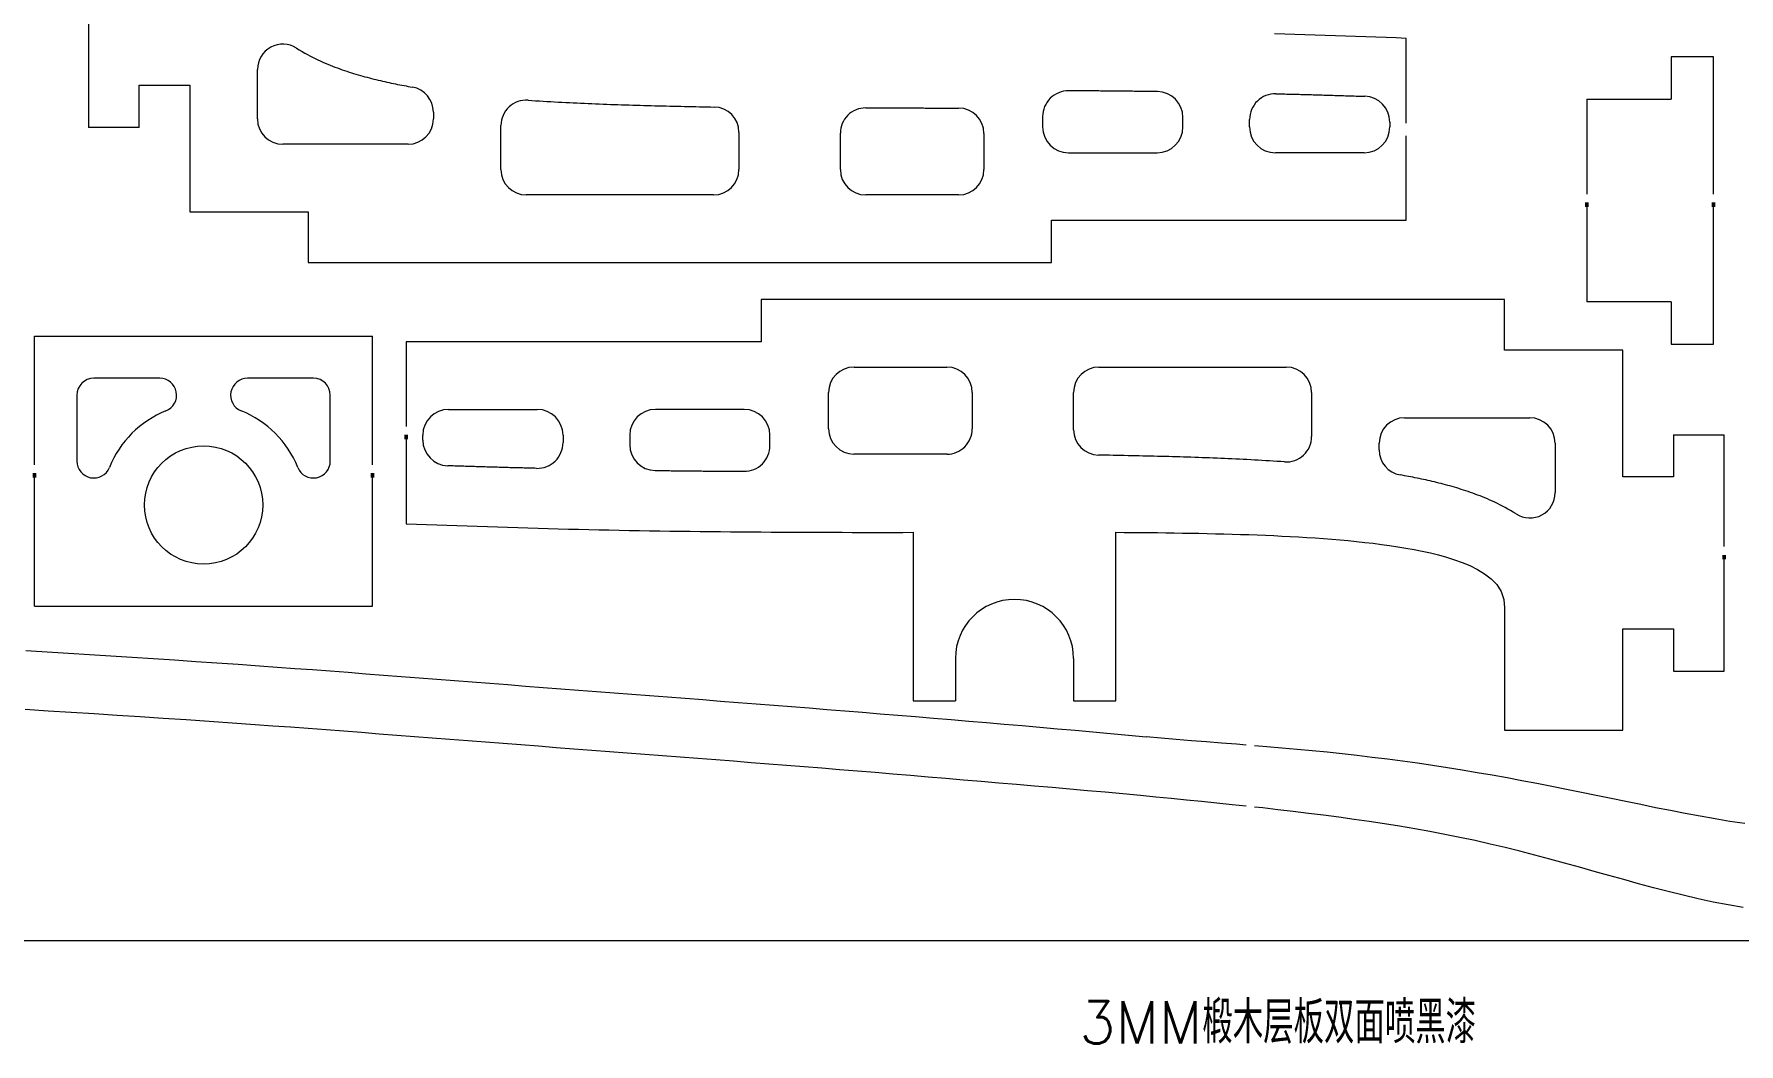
# Model space of a CAD drawing. Header units: millimetres. Extents: x 1599 to 2374, y 866 to 1112.
# Drawn here: x 1858.3 to 2060.1, y 866.4 to 986 of the extents above; entities that cross this region are included whole.
import ezdxf

# ---------------------------------------------------------------- set-up
doc = ezdxf.new("R2010")
doc.units = ezdxf.units.MM
doc.layers.add('1粗实线', color=255, linetype='Continuous', lineweight=50)
doc.styles.get("Standard").update_dxf_attribs({"font": 'txt', "bigfont": 'gbcbig.shx'})

msp = doc.modelspace()

# ---------------------------------------------------------------- linework, layer by layer
at = {"layer": '1粗实线', "lineweight": 18}
for p, q in [((1864.707, 988.191), (1864.707, 974.941)), ((2006.311, 985.978), (2005.111, 986.014)), ((2007.51, 985.942), (2006.311, 985.978)), ((2008.71, 985.904), (2007.51, 985.942)), ((2009.909, 985.865), (2008.71, 985.904)), ((2011.109, 985.825), (2009.909, 985.865)), ((2012.309, 985.784), (2011.109, 985.825)), ((2013.508, 985.742), (2012.309, 985.784)), ((2014.708, 985.7), (2013.508, 985.742)), ((2015.907, 985.657), (2014.708, 985.7)), ((2017.106, 985.614), (2015.907, 985.657)), ((2018.306, 985.571), (2017.106, 985.614)), ((2019.505, 985.528), (2018.306, 985.571)), ((2020.705, 985.485), (2019.505, 985.528)), ((2020.705, 975.463), (2020.705, 985.485)), ((1889.33, 984.329), (1889.656, 984.124)), ((1889.656, 984.124), (1889.979, 983.93)), ((1889.979, 983.93), (1890.297, 983.746)), ((1890.297, 983.746), (1890.612, 983.57)), ((1890.612, 983.57), (1890.924, 983.404)), ((1890.924, 983.404), (1891.233, 983.245)), ((1891.233, 983.245), (1891.538, 983.093)), ((1891.538, 983.093), (1891.84, 982.948)), ((1891.84, 982.948), (1892.138, 982.81)), ((2057.071, 983.296), (2052.071, 983.296)), ((2052.071, 983.296), (2052.071, 978.296)), ((2057.071, 967.046), (2057.071, 983.296)), ((1884.707, 975.941), (1884.707, 981.806)), ((1892.138, 982.81), (1892.433, 982.677)), ((1892.433, 982.677), (1892.727, 982.549)), ((1892.727, 982.549), (1893.019, 982.426)), ((1893.019, 982.426), (1893.309, 982.308)), ((1893.309, 982.308), (1893.597, 982.194)), ((1893.597, 982.194), (1893.883, 982.084)), ((1893.883, 982.084), (1894.167, 981.978)), ((1894.167, 981.978), (1894.447, 981.875)), ((1894.447, 981.875), (1894.726, 981.777)), ((1894.726, 981.777), (1895.001, 981.682)), ((1895.001, 981.682), (1895.275, 981.59)), ((1895.275, 981.59), (1895.548, 981.501)), ((1895.548, 981.501), (1895.819, 981.414)), ((1895.819, 981.414), (1896.089, 981.33)), ((1896.089, 981.33), (1896.358, 981.248)), ((1896.358, 981.248), (1896.626, 981.169)), ((1896.626, 981.169), (1896.894, 981.091)), ((1896.894, 981.091), (1897.16, 981.016)), ((1897.16, 981.016), (1897.425, 980.942)), ((1897.425, 980.942), (1897.689, 980.871)), ((1897.689, 980.871), (1897.953, 980.801)), ((1870.707, 979.941), (1876.707, 979.941)), ((1870.707, 974.941), (1870.707, 979.941)), ((1876.707, 979.941), (1876.707, 964.941)), ((1897.953, 980.801), (1898.214, 980.733)), ((1898.214, 980.733), (1898.476, 980.667)), ((1898.476, 980.667), (1898.736, 980.603)), ((1898.736, 980.603), (1898.995, 980.54)), ((1898.995, 980.54), (1899.254, 980.479)), ((1899.254, 980.479), (1899.512, 980.419)), ((1899.512, 980.419), (1899.769, 980.361)), ((1899.769, 980.361), (1900.026, 980.304)), ((1900.026, 980.304), (1900.282, 980.248)), ((1900.282, 980.248), (1900.537, 980.193)), ((1900.537, 980.193), (1900.791, 980.14)), ((1900.791, 980.14), (1901.045, 980.088)), ((1901.045, 980.088), (1901.298, 980.037)), ((1901.298, 980.037), (1901.55, 979.988)), ((1901.55, 979.988), (1901.802, 979.939)), ((1901.802, 979.939), (1902.053, 979.891)), ((1902.053, 979.891), (1902.303, 979.845)), ((1902.303, 979.845), (1902.552, 979.799)), ((1902.552, 979.799), (1902.801, 979.755)), ((1902.801, 979.755), (1903.049, 979.711)), ((1980.938, 979.279), (1980.727, 979.28)), ((1981.148, 979.278), (1980.938, 979.279)), ((1981.358, 979.276), (1981.148, 979.278)), ((1981.569, 979.275), (1981.358, 979.276)), ((1981.779, 979.273), (1981.569, 979.275)), ((1981.989, 979.272), (1981.779, 979.273)), ((1982.2, 979.27), (1981.989, 979.272)), ((1982.41, 979.269), (1982.2, 979.27)), ((1982.62, 979.267), (1982.41, 979.269)), ((1982.831, 979.266), (1982.62, 979.267)), ((1983.041, 979.264), (1982.831, 979.266)), ((1983.251, 979.262), (1983.041, 979.264)), ((1983.462, 979.261), (1983.251, 979.262)), ((1983.672, 979.259), (1983.462, 979.261)), ((1983.882, 979.257), (1983.672, 979.259)), ((1984.093, 979.256), (1983.882, 979.257)), ((1984.303, 979.254), (1984.093, 979.256)), ((1984.513, 979.252), (1984.303, 979.254)), ((1984.723, 979.25), (1984.513, 979.252)), ((1984.934, 979.248), (1984.723, 979.25)), ((1985.144, 979.247), (1984.934, 979.248)), ((1985.354, 979.245), (1985.144, 979.247)), ((1985.565, 979.243), (1985.354, 979.245)), ((1985.775, 979.241), (1985.565, 979.243)), ((1985.985, 979.239), (1985.775, 979.241)), ((1986.196, 979.237), (1985.985, 979.239)), ((1986.406, 979.235), (1986.196, 979.237)), ((1986.616, 979.233), (1986.406, 979.235)), ((1986.827, 979.231), (1986.616, 979.233)), ((1987.037, 979.229), (1986.827, 979.231)), ((1987.247, 979.227), (1987.037, 979.229)), ((1987.458, 979.224), (1987.247, 979.227)), ((1987.668, 979.222), (1987.458, 979.224)), ((1987.878, 979.22), (1987.668, 979.222)), ((1988.089, 979.218), (1987.878, 979.22)), ((1988.299, 979.216), (1988.089, 979.218)), ((1988.509, 979.213), (1988.299, 979.216)), ((1988.72, 979.211), (1988.509, 979.213)), ((1988.93, 979.209), (1988.72, 979.211)), ((1989.14, 979.206), (1988.93, 979.209)), ((1989.351, 979.204), (1989.14, 979.206)), ((1989.561, 979.202), (1989.351, 979.204)), ((1989.771, 979.199), (1989.561, 979.202)), ((1989.982, 979.197), (1989.771, 979.199)), ((1990.192, 979.194), (1989.982, 979.197)), ((1990.402, 979.192), (1990.192, 979.194)), ((1990.613, 979.189), (1990.402, 979.192)), ((1990.823, 979.186), (1990.613, 979.189)), ((1991.033, 979.184), (1990.823, 979.186)), ((1991.243, 979.181), (1991.033, 979.184)), ((2005.277, 978.928), (2005.488, 978.923)), ((2005.488, 978.923), (2005.698, 978.918)), ((2005.698, 978.918), (2005.909, 978.913)), ((2005.909, 978.913), (2006.12, 978.908)), ((2006.12, 978.908), (2006.33, 978.902)), ((2006.33, 978.902), (2006.541, 978.897)), ((2006.541, 978.897), (2006.751, 978.892)), ((2006.751, 978.892), (2006.962, 978.887)), ((2006.962, 978.887), (2007.173, 978.881)), ((2007.173, 978.881), (2007.383, 978.876)), ((2007.383, 978.876), (2007.594, 978.87)), ((2007.594, 978.87), (2007.805, 978.865)), ((2007.805, 978.865), (2008.015, 978.859)), ((2008.015, 978.859), (2008.226, 978.854)), ((2008.226, 978.854), (2008.436, 978.848)), ((2008.436, 978.848), (2008.647, 978.842)), ((2008.647, 978.842), (2008.858, 978.837)), ((2008.858, 978.837), (2009.068, 978.831)), ((2009.068, 978.831), (2009.279, 978.825)), ((2009.279, 978.825), (2009.489, 978.819)), ((2009.489, 978.819), (2009.7, 978.813)), ((1916.74, 978.165), (1917.186, 978.135)), ((1917.186, 978.135), (1917.633, 978.106)), ((1917.633, 978.106), (1918.079, 978.077)), ((1918.079, 978.077), (1918.524, 978.049)), ((1918.524, 978.049), (1918.97, 978.022)), ((1918.97, 978.022), (1919.415, 977.996)), ((1919.415, 977.996), (1919.859, 977.971)), ((1919.859, 977.971), (1920.303, 977.946)), ((1920.303, 977.946), (1920.747, 977.922)), ((1920.747, 977.922), (1921.191, 977.899)), ((1921.191, 977.899), (1921.634, 977.876)), ((1921.634, 977.876), (1922.077, 977.854)), ((1922.077, 977.854), (1922.52, 977.833)), ((1922.52, 977.833), (1922.963, 977.813)), ((1922.963, 977.813), (1923.405, 977.793)), ((1923.405, 977.793), (1923.847, 977.773)), ((1923.847, 977.773), (1924.289, 977.754)), ((1924.289, 977.754), (1924.73, 977.736)), ((1924.73, 977.736), (1925.171, 977.718)), ((1925.171, 977.718), (1925.613, 977.701)), ((1925.613, 977.701), (1926.054, 977.685)), ((1926.054, 977.685), (1926.494, 977.668)), ((1926.494, 977.668), (1926.935, 977.653)), ((1926.935, 977.653), (1927.375, 977.638)), ((1927.375, 977.638), (1927.815, 977.623)), ((1927.815, 977.623), (1928.255, 977.609)), ((1928.255, 977.609), (1928.695, 977.595)), ((1928.695, 977.595), (1929.135, 977.582)), ((1929.135, 977.582), (1929.574, 977.569)), ((1929.574, 977.569), (1930.013, 977.556)), ((1930.013, 977.556), (1930.452, 977.544)), ((1930.452, 977.544), (1930.89, 977.532)), ((1930.89, 977.532), (1931.328, 977.521)), ((1931.328, 977.521), (1931.766, 977.51)), ((1931.766, 977.51), (1932.204, 977.499)), ((1932.204, 977.499), (1932.642, 977.489)), ((1932.642, 977.489), (1933.08, 977.479)), ((1933.08, 977.479), (1933.518, 977.469)), ((1933.518, 977.469), (1933.955, 977.46)), ((1933.955, 977.46), (1934.393, 977.45)), ((1934.393, 977.45), (1934.831, 977.44)), ((1934.831, 977.44), (1935.269, 977.431)), ((1935.269, 977.431), (1935.707, 977.421)), ((1935.707, 977.421), (1936.145, 977.412)), ((1936.145, 977.412), (1936.583, 977.402)), ((1936.583, 977.402), (1937.021, 977.393)), ((1937.021, 977.393), (1937.459, 977.383)), ((1937.459, 977.383), (1937.897, 977.374)), ((1937.897, 977.374), (1938.335, 977.364)), ((1938.335, 977.364), (1938.773, 977.354)), ((1956.714, 977.253), (1956.935, 977.253)), ((1956.935, 977.253), (1957.155, 977.252)), ((1957.155, 977.252), (1957.375, 977.251)), ((1957.375, 977.251), (1957.595, 977.251)), ((1957.595, 977.251), (1957.815, 977.25)), ((1957.815, 977.25), (1958.035, 977.25)), ((1958.035, 977.25), (1958.256, 977.249)), ((1958.256, 977.249), (1958.476, 977.249)), ((1958.476, 977.249), (1958.696, 977.249)), ((1958.696, 977.249), (1958.916, 977.248)), ((1958.916, 977.248), (1959.136, 977.248)), ((1959.136, 977.248), (1959.357, 977.247)), ((1959.357, 977.247), (1959.577, 977.247)), ((1959.577, 977.247), (1959.797, 977.246)), ((1959.797, 977.246), (1960.017, 977.246)), ((1960.017, 977.246), (1960.237, 977.245)), ((1960.237, 977.245), (1960.457, 977.245)), ((1960.457, 977.245), (1960.678, 977.245)), ((1960.678, 977.245), (1960.898, 977.244)), ((1960.898, 977.244), (1961.118, 977.244)), ((1961.118, 977.244), (1961.338, 977.243)), ((1961.338, 977.243), (1961.558, 977.243)), ((1961.558, 977.243), (1961.778, 977.243)), ((1961.778, 977.243), (1961.998, 977.242)), ((1961.998, 977.242), (1962.218, 977.242)), ((1962.218, 977.242), (1962.438, 977.241)), ((1962.438, 977.241), (1962.658, 977.241)), ((1962.658, 977.241), (1962.878, 977.241)), ((1962.878, 977.241), (1963.098, 977.24)), ((1963.098, 977.24), (1963.318, 977.24)), ((1963.318, 977.24), (1963.538, 977.24)), ((1963.538, 977.24), (1963.758, 977.239)), ((1963.758, 977.239), (1963.978, 977.239)), ((1963.978, 977.239), (1964.198, 977.238)), ((1964.198, 977.238), (1964.418, 977.238)), ((1964.418, 977.238), (1964.637, 977.238)), ((1964.637, 977.238), (1964.857, 977.237)), ((1964.857, 977.237), (1965.077, 977.237)), ((1965.077, 977.237), (1965.297, 977.236)), ((1965.297, 977.236), (1965.517, 977.236)), ((1965.517, 977.236), (1965.736, 977.236)), ((1965.736, 977.236), (1965.956, 977.235)), ((1965.956, 977.235), (1966.176, 977.235)), ((1966.176, 977.235), (1966.396, 977.234)), ((1966.396, 977.234), (1966.615, 977.234)), ((1966.615, 977.234), (1966.835, 977.233)), ((1966.835, 977.233), (1967.055, 977.233)), ((1967.055, 977.233), (1967.275, 977.232)), ((1967.275, 977.232), (1967.494, 977.232)), ((1967.494, 977.232), (1967.714, 977.232)), ((2009.7, 978.813), (2009.91, 978.807)), ((2009.91, 978.807), (2010.121, 978.802)), ((2010.121, 978.802), (2010.332, 978.795)), ((2010.332, 978.795), (2010.542, 978.789)), ((2010.542, 978.789), (2010.753, 978.783)), ((2010.753, 978.783), (2010.963, 978.777)), ((2010.963, 978.777), (2011.174, 978.771)), ((2011.174, 978.771), (2011.385, 978.765)), ((2011.385, 978.765), (2011.595, 978.758)), ((2011.595, 978.758), (2011.806, 978.752)), ((2011.806, 978.752), (2012.016, 978.746)), ((2012.016, 978.746), (2012.227, 978.739)), ((2012.227, 978.739), (2012.437, 978.733)), ((2012.437, 978.733), (2012.648, 978.726)), ((2012.648, 978.726), (2012.859, 978.72)), ((2012.859, 978.72), (2013.069, 978.713)), ((2013.069, 978.713), (2013.28, 978.707)), ((2013.28, 978.707), (2013.49, 978.7)), ((2013.49, 978.7), (2013.701, 978.693)), ((2013.701, 978.693), (2013.911, 978.687)), ((2013.911, 978.687), (2014.122, 978.68)), ((2014.122, 978.68), (2014.333, 978.673)), ((2014.333, 978.673), (2014.543, 978.666)), ((2014.543, 978.666), (2014.754, 978.659)), ((2014.754, 978.659), (2014.964, 978.652)), ((2014.964, 978.652), (2015.175, 978.646)), ((2015.175, 978.646), (2015.385, 978.639)), ((2015.385, 978.639), (2015.596, 978.632)), ((2015.596, 978.632), (2015.807, 978.625)), ((2042.071, 978.296), (2042.071, 967.046)), ((2042.071, 978.296), (2052.071, 978.296)), ((1870.707, 974.941), (1864.707, 974.941)), ((1905.533, 976.756), (1905.533, 975.941)), ((1913.533, 969.941), (1913.533, 975.173)), ((1977.657, 976.23), (1977.657, 974.991)), ((1994.255, 974.991), (1994.255, 976.131)), ((2002.155, 974.991), (2002.155, 975.879)), ((2018.755, 975.576), (2018.755, 974.991)), ((1902.533, 972.941), (1887.707, 972.941)), ((1941.707, 974.355), (1941.707, 969.941)), ((1953.707, 969.941), (1953.707, 974.253)), ((1970.707, 974.232), (1970.707, 969.941)), ((2020.705, 963.941), (2020.705, 973.963)), ((1980.707, 971.941), (1991.205, 971.941)), ((2015.705, 971.941), (2005.205, 971.941)), ((1938.707, 966.941), (1916.533, 966.941)), ((1967.707, 966.941), (1956.707, 966.941)), ((1876.707, 964.941), (1890.707, 964.941)), ((1890.707, 964.941), (1890.707, 958.941)), ((2042.071, 965.546), (2042.071, 954.296)), ((2057.071, 949.296), (2057.071, 965.546)), ((1978.707, 963.941), (2020.705, 963.941)), ((1978.707, 958.941), (1978.707, 963.941)), ((1890.707, 958.941), (1978.707, 958.941)), ((1944.324, 954.56), (1944.324, 949.56)), ((2032.324, 954.56), (1944.324, 954.56)), ((2032.324, 948.56), (2032.324, 954.56)), ((2052.071, 954.296), (2042.071, 954.296)), ((2052.071, 954.296), (2052.071, 949.296)), ((1858.33, 950.236), (1898.33, 950.236)), ((1858.33, 934.986), (1858.33, 950.236)), ((1898.33, 934.986), (1898.33, 950.236)), ((1902.327, 949.56), (1902.327, 939.538)), ((1944.324, 949.56), (1902.327, 949.56)), ((1902.327, 949.56), (1902.327, 939.538)), ((2046.324, 948.56), (2032.324, 948.56)), ((2046.324, 933.56), (2046.324, 948.56)), ((2052.071, 949.296), (2057.071, 949.296)), ((1955.324, 946.56), (1966.324, 946.56)), ((1984.324, 946.56), (2006.498, 946.56)), ((1873.134, 945.236), (1865.33, 945.236)), ((1891.33, 945.236), (1883.526, 945.236)), ((1863.33, 943.236), (1863.33, 935.432)), ((1893.33, 935.432), (1893.33, 943.236)), ((1952.324, 939.269), (1952.324, 943.56)), ((1969.324, 943.56), (1969.324, 939.248)), ((1981.324, 939.146), (1981.324, 943.56)), ((2009.498, 943.56), (2009.498, 938.328)), ((1907.327, 941.56), (1917.827, 941.56)), ((1942.324, 941.56), (1931.827, 941.56)), ((2020.498, 940.56), (2035.324, 940.56)), ((1904.277, 937.925), (1904.277, 938.51)), ((1920.877, 938.51), (1920.877, 937.622)), ((1928.777, 938.51), (1928.777, 937.37)), ((1945.374, 937.271), (1945.374, 938.51)), ((2052.324, 938.56), (2052.324, 933.56)), ((2052.324, 938.56), (2058.324, 938.56)), ((2058.324, 925.31), (2058.324, 938.56)), ((1902.327, 938.038), (1902.327, 928.016)), ((1902.327, 938.038), (1902.327, 934.986)), ((2017.498, 936.746), (2017.498, 937.56)), ((2038.324, 937.56), (2038.324, 931.695)), ((1907.435, 934.869), (1907.225, 934.876)), ((1907.646, 934.862), (1907.435, 934.869)), ((1907.856, 934.856), (1907.646, 934.862)), ((1908.067, 934.849), (1907.856, 934.856)), ((1908.278, 934.842), (1908.067, 934.849)), ((1908.488, 934.835), (1908.278, 934.842)), ((1908.699, 934.828), (1908.488, 934.835)), ((1908.909, 934.821), (1908.699, 934.828)), ((1909.12, 934.814), (1908.909, 934.821)), ((1909.33, 934.808), (1909.12, 934.814)), ((1909.541, 934.801), (1909.33, 934.808)), ((1909.752, 934.794), (1909.541, 934.801)), ((1909.962, 934.788), (1909.752, 934.794)), ((1910.173, 934.781), (1909.962, 934.788)), ((1910.383, 934.775), (1910.173, 934.781)), ((1910.594, 934.768), (1910.383, 934.775)), ((1910.804, 934.762), (1910.594, 934.768)), ((1911.015, 934.755), (1910.804, 934.762)), ((1911.226, 934.749), (1911.015, 934.755)), ((1911.436, 934.743), (1911.226, 934.749)), ((1911.647, 934.736), (1911.436, 934.743)), ((1911.857, 934.73), (1911.647, 934.736)), ((1912.068, 934.724), (1911.857, 934.73)), ((1912.278, 934.718), (1912.068, 934.724)), ((1912.489, 934.712), (1912.278, 934.718)), ((1912.7, 934.706), (1912.489, 934.712)), ((1912.91, 934.7), (1912.7, 934.706)), ((1913.121, 934.694), (1912.91, 934.7)), ((1913.331, 934.688), (1913.121, 934.694)), ((1913.542, 934.682), (1913.331, 934.688)), ((1913.753, 934.676), (1913.542, 934.682)), ((1913.963, 934.67), (1913.753, 934.676)), ((1914.174, 934.664), (1913.963, 934.67)), ((1914.384, 934.659), (1914.174, 934.664)), ((1914.595, 934.653), (1914.384, 934.659)), ((1914.806, 934.647), (1914.595, 934.653)), ((1915.016, 934.642), (1914.806, 934.647)), ((1915.227, 934.636), (1915.016, 934.642)), ((1915.437, 934.631), (1915.227, 934.636)), ((1915.648, 934.625), (1915.437, 934.631)), ((1915.859, 934.62), (1915.648, 934.625)), ((1916.069, 934.615), (1915.859, 934.62)), ((1916.28, 934.609), (1916.069, 934.615)), ((1916.49, 934.604), (1916.28, 934.609)), ((1916.701, 934.599), (1916.49, 934.604)), ((1916.912, 934.594), (1916.701, 934.599)), ((1917.122, 934.588), (1916.912, 934.594)), ((1917.333, 934.583), (1917.122, 934.588)), ((1917.543, 934.578), (1917.333, 934.583)), ((1917.754, 934.573), (1917.543, 934.578)), ((1955.537, 936.269), (1955.317, 936.269)), ((1955.757, 936.269), (1955.537, 936.269)), ((1955.976, 936.268), (1955.757, 936.269)), ((1956.196, 936.268), (1955.976, 936.268)), ((1956.416, 936.267), (1956.196, 936.268)), ((1956.636, 936.267), (1956.416, 936.267)), ((1956.855, 936.266), (1956.636, 936.267)), ((1957.075, 936.266), (1956.855, 936.266)), ((1957.295, 936.266), (1957.075, 936.266)), ((1957.515, 936.265), (1957.295, 936.266)), ((1957.734, 936.265), (1957.515, 936.265)), ((1957.954, 936.264), (1957.734, 936.265)), ((1958.174, 936.264), (1957.954, 936.264)), ((1958.394, 936.264), (1958.174, 936.264)), ((1958.614, 936.263), (1958.394, 936.264)), ((1958.834, 936.263), (1958.614, 936.263)), ((1959.053, 936.262), (1958.834, 936.263)), ((1959.273, 936.262), (1959.053, 936.262)), ((1959.493, 936.262), (1959.273, 936.262)), ((1959.713, 936.261), (1959.493, 936.262)), ((1959.933, 936.261), (1959.713, 936.261)), ((1960.153, 936.26), (1959.933, 936.261)), ((1960.373, 936.26), (1960.153, 936.26)), ((1960.593, 936.26), (1960.373, 936.26)), ((1960.813, 936.259), (1960.593, 936.26)), ((1961.033, 936.259), (1960.813, 936.259)), ((1961.253, 936.258), (1961.033, 936.259)), ((1961.473, 936.258), (1961.253, 936.258)), ((1961.693, 936.258), (1961.473, 936.258)), ((1961.913, 936.257), (1961.693, 936.258)), ((1962.133, 936.257), (1961.913, 936.257)), ((1962.354, 936.256), (1962.133, 936.257)), ((1962.574, 936.256), (1962.354, 936.256)), ((1962.794, 936.256), (1962.574, 936.256)), ((1963.014, 936.255), (1962.794, 936.256)), ((1963.234, 936.255), (1963.014, 936.255)), ((1963.455, 936.254), (1963.234, 936.255)), ((1963.675, 936.254), (1963.455, 936.254)), ((1963.895, 936.253), (1963.675, 936.254)), ((1964.115, 936.253), (1963.895, 936.253)), ((1964.335, 936.253), (1964.115, 936.253)), ((1964.556, 936.252), (1964.335, 936.253)), ((1964.776, 936.252), (1964.556, 936.252)), ((1964.996, 936.251), (1964.776, 936.252)), ((1965.216, 936.251), (1964.996, 936.251)), ((1965.436, 936.25), (1965.216, 936.251)), ((1965.656, 936.25), (1965.436, 936.25)), ((1965.877, 936.249), (1965.656, 936.25)), ((1966.097, 936.249), (1965.877, 936.249)), ((1966.317, 936.248), (1966.097, 936.249)), ((1984.696, 936.137), (1984.258, 936.147)), ((1985.134, 936.128), (1984.696, 936.137)), ((1985.572, 936.118), (1985.134, 936.128)), ((1986.01, 936.108), (1985.572, 936.118)), ((1986.448, 936.099), (1986.01, 936.108)), ((1986.886, 936.089), (1986.448, 936.099)), ((1987.324, 936.08), (1986.886, 936.089)), ((1987.762, 936.07), (1987.324, 936.08)), ((1988.2, 936.061), (1987.762, 936.07)), ((1988.638, 936.051), (1988.2, 936.061)), ((1989.076, 936.041), (1988.638, 936.051)), ((1989.514, 936.032), (1989.076, 936.041)), ((1989.952, 936.022), (1989.514, 936.032)), ((1990.389, 936.012), (1989.952, 936.022)), ((1990.827, 936.002), (1990.389, 936.012)), ((1991.265, 935.991), (1990.827, 936.002)), ((1991.703, 935.98), (1991.265, 935.991)), ((1992.141, 935.969), (1991.703, 935.98)), ((1992.58, 935.957), (1992.141, 935.969)), ((1993.018, 935.945), (1992.58, 935.957)), ((1993.457, 935.932), (1993.018, 935.945)), ((1993.897, 935.919), (1993.457, 935.932)), ((1994.336, 935.906), (1993.897, 935.919)), ((1994.776, 935.892), (1994.336, 935.906)), ((1995.216, 935.878), (1994.776, 935.892)), ((1995.656, 935.863), (1995.216, 935.878)), ((1996.096, 935.848), (1995.656, 935.863)), ((1996.537, 935.833), (1996.096, 935.848)), ((1996.978, 935.817), (1996.537, 935.833)), ((1997.419, 935.8), (1996.978, 935.817)), ((1997.86, 935.783), (1997.419, 935.8)), ((1998.301, 935.765), (1997.86, 935.783)), ((1998.743, 935.747), (1998.301, 935.765)), ((1999.184, 935.728), (1998.743, 935.747)), ((1999.626, 935.708), (1999.184, 935.728)), ((2000.069, 935.688), (1999.626, 935.708)), ((2000.511, 935.668), (2000.069, 935.688)), ((2000.954, 935.647), (2000.511, 935.668)), ((2001.397, 935.625), (2000.954, 935.647)), ((2001.84, 935.602), (2001.397, 935.625)), ((2002.284, 935.579), (2001.84, 935.602)), ((2002.728, 935.555), (2002.284, 935.579)), ((2003.172, 935.531), (2002.728, 935.555)), ((2003.617, 935.505), (2003.172, 935.531)), ((2004.062, 935.479), (2003.617, 935.505)), ((2004.507, 935.452), (2004.062, 935.479)), ((2004.953, 935.424), (2004.507, 935.452)), ((2005.399, 935.396), (2004.953, 935.424)), ((2005.845, 935.366), (2005.399, 935.396)), ((2006.292, 935.336), (2005.845, 935.366)), ((1858.33, 918.236), (1858.33, 933.486)), ((1898.33, 918.236), (1898.33, 933.486)), ((1931.788, 934.32), (1931.998, 934.317)), ((1931.998, 934.317), (1932.208, 934.315)), ((1932.208, 934.315), (1932.419, 934.312)), ((1932.419, 934.312), (1932.629, 934.31)), ((1932.629, 934.31), (1932.839, 934.307)), ((1932.839, 934.307), (1933.05, 934.304)), ((1933.05, 934.304), (1933.26, 934.302)), ((1933.26, 934.302), (1933.47, 934.3)), ((1933.47, 934.3), (1933.681, 934.297)), ((1933.681, 934.297), (1933.891, 934.295)), ((1933.891, 934.295), (1934.101, 934.292)), ((1934.101, 934.292), (1934.312, 934.29)), ((1934.312, 934.29), (1934.522, 934.288)), ((1934.522, 934.288), (1934.732, 934.285)), ((1934.732, 934.285), (1934.943, 934.283)), ((1934.943, 934.283), (1935.153, 934.281)), ((1935.153, 934.281), (1935.363, 934.279)), ((1935.363, 934.279), (1935.574, 934.277)), ((1935.574, 934.277), (1935.784, 934.274)), ((1935.784, 934.274), (1935.994, 934.272)), ((1935.994, 934.272), (1936.205, 934.27)), ((1936.205, 934.27), (1936.415, 934.268)), ((1936.415, 934.268), (1936.625, 934.266)), ((1936.625, 934.266), (1936.836, 934.264)), ((1936.836, 934.264), (1937.046, 934.262)), ((1937.046, 934.262), (1937.256, 934.26)), ((1937.256, 934.26), (1937.467, 934.258)), ((1937.467, 934.258), (1937.677, 934.256)), ((1937.677, 934.256), (1937.887, 934.255)), ((1937.887, 934.255), (1938.097, 934.253)), ((1938.097, 934.253), (1938.308, 934.251)), ((1938.308, 934.251), (1938.518, 934.249)), ((1938.518, 934.249), (1938.728, 934.247)), ((1938.728, 934.247), (1938.939, 934.246)), ((1938.939, 934.246), (1939.149, 934.244)), ((1939.149, 934.244), (1939.359, 934.242)), ((1939.359, 934.242), (1939.57, 934.24)), ((1939.57, 934.24), (1939.78, 934.239)), ((1939.78, 934.239), (1939.99, 934.237)), ((1939.99, 934.237), (1940.201, 934.236)), ((1940.201, 934.236), (1940.411, 934.234)), ((1940.411, 934.234), (1940.621, 934.232)), ((1940.621, 934.232), (1940.832, 934.231)), ((1940.832, 934.231), (1941.042, 934.229)), ((1941.042, 934.229), (1941.252, 934.228)), ((1941.252, 934.228), (1941.463, 934.226)), ((1941.463, 934.226), (1941.673, 934.225)), ((1941.673, 934.225), (1941.883, 934.224)), ((1941.883, 934.224), (1942.094, 934.222)), ((1942.094, 934.222), (1942.304, 934.221)), ((2020.23, 933.747), (2019.982, 933.79)), ((2020.479, 933.702), (2020.23, 933.747)), ((2020.729, 933.656), (2020.479, 933.702)), ((2020.979, 933.61), (2020.729, 933.656)), ((2021.229, 933.562), (2020.979, 933.61)), ((2021.481, 933.513), (2021.229, 933.562)), ((2021.733, 933.464), (2021.481, 933.513)), ((2021.986, 933.413), (2021.733, 933.464)), ((2022.24, 933.361), (2021.986, 933.413)), ((2022.494, 933.308), (2022.24, 933.361)), ((2022.75, 933.253), (2022.494, 933.308)), ((2023.006, 933.197), (2022.75, 933.253)), ((2023.262, 933.14), (2023.006, 933.197)), ((2023.52, 933.082), (2023.262, 933.14)), ((2023.778, 933.022), (2023.52, 933.082)), ((2024.036, 932.961), (2023.778, 933.022)), ((2024.296, 932.898), (2024.036, 932.961)), ((2024.556, 932.834), (2024.296, 932.898)), ((2024.817, 932.768), (2024.556, 932.834)), ((2025.079, 932.7), (2024.817, 932.768)), ((2025.342, 932.63), (2025.079, 932.7)), ((2025.606, 932.559), (2025.342, 932.63)), ((2025.871, 932.485), (2025.606, 932.559)), ((2026.138, 932.41), (2025.871, 932.485)), ((2026.405, 932.332), (2026.138, 932.41)), ((2052.324, 933.56), (2046.324, 933.56)), ((2026.673, 932.253), (2026.405, 932.332)), ((2026.943, 932.171), (2026.673, 932.253)), ((2027.213, 932.087), (2026.943, 932.171)), ((2027.484, 932), (2027.213, 932.087)), ((2027.756, 931.911), (2027.484, 932)), ((2028.03, 931.819), (2027.756, 931.911)), ((2028.306, 931.724), (2028.03, 931.819)), ((2028.584, 931.626), (2028.306, 931.724)), ((2028.865, 931.523), (2028.584, 931.626)), ((2029.148, 931.417), (2028.865, 931.523)), ((2029.434, 931.307), (2029.148, 931.417)), ((2029.722, 931.193), (2029.434, 931.307)), ((2030.012, 931.075), (2029.722, 931.193)), ((2030.304, 930.952), (2030.012, 931.075)), ((2030.598, 930.824), (2030.304, 930.952)), ((2030.893, 930.691), (2030.598, 930.824)), ((2031.192, 930.553), (2030.893, 930.691)), ((2031.493, 930.408), (2031.192, 930.553)), ((2031.798, 930.256), (2031.493, 930.408)), ((2032.107, 930.097), (2031.798, 930.256)), ((2032.419, 929.931), (2032.107, 930.097)), ((2032.734, 929.755), (2032.419, 929.931)), ((2033.053, 929.571), (2032.734, 929.755)), ((2033.375, 929.377), (2033.053, 929.571)), ((2033.701, 929.172), (2033.375, 929.377)), ((1902.327, 928.016), (1903.526, 927.973)), ((1903.526, 927.973), (1904.725, 927.93)), ((1904.725, 927.93), (1905.925, 927.887)), ((1905.925, 927.887), (1907.124, 927.844)), ((1907.124, 927.844), (1908.324, 927.801)), ((1908.324, 927.801), (1909.523, 927.759)), ((1909.523, 927.759), (1910.723, 927.717)), ((1910.723, 927.717), (1911.922, 927.676)), ((1911.922, 927.676), (1913.122, 927.636)), ((1913.122, 927.636), (1914.321, 927.597)), ((1914.321, 927.597), (1915.521, 927.559)), ((1915.521, 927.559), (1916.721, 927.523)), ((1916.721, 927.523), (1917.92, 927.487)), ((1917.92, 927.487), (1919.12, 927.453)), ((1919.12, 927.453), (1920.32, 927.421)), ((1920.32, 927.421), (1921.52, 927.39)), ((1921.52, 927.39), (1922.72, 927.361)), ((1922.72, 927.361), (1923.919, 927.333)), ((1923.919, 927.333), (1925.119, 927.306)), ((1925.119, 927.306), (1926.319, 927.281)), ((1926.319, 927.281), (1927.519, 927.256)), ((1927.519, 927.256), (1928.719, 927.234)), ((1928.719, 927.234), (1929.919, 927.212)), ((1929.919, 927.212), (1931.119, 927.192)), ((1931.119, 927.192), (1932.319, 927.172)), ((1932.319, 927.172), (1933.519, 927.154)), ((1933.519, 927.154), (1934.72, 927.137)), ((1934.72, 927.137), (1935.92, 927.121)), ((1935.92, 927.121), (1937.12, 927.106)), ((1937.12, 927.106), (1938.32, 927.092)), ((1938.32, 927.092), (1939.52, 927.079)), ((1939.52, 927.079), (1940.72, 927.067)), ((1940.72, 927.067), (1941.92, 927.057)), ((1941.92, 927.057), (1943.121, 927.047)), ((1943.121, 927.047), (1944.321, 927.039)), ((1944.321, 927.039), (1945.521, 927.031)), ((1945.521, 927.031), (1946.721, 927.024)), ((1946.721, 927.024), (1947.921, 927.018)), ((1947.921, 927.018), (1949.121, 927.013)), ((1949.121, 927.013), (1950.322, 927.008)), ((1950.322, 927.008), (1951.522, 927.004)), ((1951.522, 927.004), (1952.722, 927)), ((1952.722, 927), (1953.922, 926.998)), ((1953.922, 926.998), (1955.123, 926.996)), ((1955.123, 926.996), (1956.323, 926.994)), ((1956.323, 926.994), (1957.523, 926.994)), ((1957.523, 926.994), (1958.723, 926.994)), ((1958.723, 926.994), (1959.923, 926.995)), ((1959.923, 926.995), (1961.124, 926.996)), ((1961.124, 926.996), (1962.324, 926.998)), ((1962.324, 926.998), (1962.324, 907.06)), ((1986.324, 907.06), (1986.324, 926.999)), ((1986.324, 926.999), (1987.307, 926.993)), ((1987.307, 926.993), (1988.291, 926.986)), ((1988.291, 926.986), (1989.275, 926.978)), ((1989.275, 926.978), (1990.258, 926.968)), ((1990.258, 926.968), (1991.242, 926.958)), ((1991.242, 926.958), (1992.226, 926.945)), ((1992.226, 926.945), (1993.209, 926.932)), ((1993.209, 926.932), (1994.193, 926.916)), ((1994.193, 926.916), (1995.176, 926.899)), ((1995.176, 926.899), (1996.16, 926.881)), ((1996.16, 926.881), (1997.143, 926.86)), ((1997.143, 926.86), (1998.127, 926.838)), ((1998.127, 926.838), (1999.11, 926.813)), ((1999.11, 926.813), (2000.093, 926.785)), ((2000.093, 926.785), (2001.077, 926.755)), ((2001.077, 926.755), (2002.06, 926.722)), ((2002.06, 926.722), (2003.043, 926.685)), ((2003.043, 926.685), (2004.025, 926.646)), ((2004.025, 926.646), (2005.008, 926.603)), ((2005.008, 926.603), (2005.991, 926.556)), ((2005.991, 926.556), (2006.973, 926.506)), ((2006.973, 926.506), (2007.955, 926.451)), ((2007.955, 926.451), (2008.937, 926.392)), ((2008.937, 926.392), (2009.919, 926.327)), ((2009.919, 926.327), (2010.9, 926.258)), ((2010.9, 926.258), (2011.881, 926.182)), ((2011.881, 926.182), (2012.861, 926.1)), ((2012.861, 926.1), (2013.841, 926.011)), ((2013.841, 926.011), (2014.82, 925.915)), ((2014.82, 925.915), (2015.798, 925.811)), ((2015.798, 925.811), (2016.775, 925.697)), ((2016.775, 925.697), (2017.751, 925.574)), ((2017.751, 925.574), (2018.725, 925.44)), ((2018.725, 925.44), (2019.698, 925.293)), ((2019.698, 925.293), (2020.668, 925.132)), ((2020.668, 925.132), (2021.636, 924.957)), ((2021.636, 924.957), (2022.601, 924.765)), ((2022.601, 924.765), (2023.561, 924.552)), ((2023.561, 924.552), (2024.516, 924.315)), ((2024.516, 924.315), (2025.463, 924.049)), ((2025.463, 924.049), (2026.401, 923.753)), ((2026.401, 923.753), (2027.328, 923.424)), ((2027.328, 923.424), (2028.238, 923.051)), ((2028.238, 923.051), (2029.118, 922.612)), ((2029.118, 922.612), (2029.955, 922.095)), ((2058.324, 910.56), (2058.324, 923.81)), ((2029.955, 922.095), (2030.739, 921.501)), ((2030.739, 921.501), (2031.432, 920.806)), ((2031.432, 920.806), (2031.954, 919.975)), ((2031.954, 919.975), (2032.258, 919.042)), ((2032.258, 919.042), (2032.324, 918.063)), ((1858.33, 918.236), (1898.33, 918.236)), ((2032.324, 918.063), (2032.324, 903.56)), ((2046.324, 915.56), (2052.324, 915.56)), ((2046.324, 903.56), (2046.324, 915.56)), ((2052.324, 915.56), (2052.324, 910.56)), ((1857.304, 913.017), (1859.815, 912.859)), ((1859.815, 912.859), (1862.327, 912.701)), ((1862.327, 912.701), (1864.839, 912.541)), ((1864.839, 912.541), (1867.35, 912.381)), ((1867.35, 912.381), (1869.862, 912.218)), ((1869.862, 912.218), (1872.373, 912.054)), ((1872.373, 912.054), (1874.884, 911.888)), ((1874.884, 911.888), (1877.395, 911.719)), ((1877.395, 911.719), (1879.906, 911.548)), ((1879.906, 911.548), (1882.416, 911.374)), ((1882.416, 911.374), (1884.927, 911.197)), ((1884.927, 911.197), (1887.028, 911.046)), ((1887.028, 911.046), (1889.128, 910.893)), ((1889.128, 910.893), (1891.229, 910.737)), ((1891.229, 910.737), (1893.329, 910.58)), ((1893.329, 910.58), (1895.429, 910.421)), ((1895.429, 910.421), (1897.529, 910.261)), ((1897.529, 910.261), (1899.629, 910.1)), ((1967.324, 912.06), (1967.324, 907.06)), ((1981.324, 912.06), (1981.324, 907.06)), ((2052.324, 910.56), (2058.324, 910.56)), ((1899.629, 910.1), (1901.729, 909.938)), ((1901.729, 909.938), (1903.829, 909.776)), ((1903.829, 909.776), (1905.929, 909.614)), ((1905.929, 909.614), (1908.029, 909.451)), ((1908.029, 909.451), (1910.129, 909.288)), ((1910.129, 909.288), (1912.229, 909.126)), ((1912.229, 909.126), (1914.329, 908.964)), ((1914.329, 908.964), (1916.429, 908.802)), ((1916.429, 908.802), (1918.529, 908.64)), ((1918.529, 908.64), (1920.629, 908.478)), ((1920.629, 908.478), (1922.729, 908.317)), ((1922.729, 908.317), (1924.829, 908.155)), ((1924.829, 908.155), (1926.929, 907.994)), ((1926.929, 907.994), (1929.029, 907.833)), ((1929.029, 907.833), (1931.129, 907.671)), ((1931.129, 907.671), (1933.229, 907.51)), ((1933.229, 907.51), (1935.329, 907.348)), ((1935.329, 907.348), (1937.429, 907.186)), ((1937.429, 907.186), (1939.529, 907.024)), ((1939.529, 907.024), (1941.629, 906.862)), ((1941.629, 906.862), (1943.729, 906.699)), ((1943.729, 906.699), (1945.829, 906.535)), ((1945.829, 906.535), (1947.928, 906.37)), ((1947.928, 906.37), (1950.028, 906.204)), ((1950.028, 906.204), (1952.127, 906.036)), ((1962.324, 907.06), (1967.324, 907.06)), ((1981.324, 907.06), (1986.324, 907.06)), ((1859.918, 905.839), (1857.194, 906.011)), ((1862.642, 905.667), (1859.918, 905.839)), ((1865.366, 905.493), (1862.642, 905.667)), ((1868.09, 905.318), (1865.366, 905.493)), ((1870.814, 905.141), (1868.09, 905.318)), ((1873.537, 904.962), (1870.814, 905.141)), ((1876.261, 904.78), (1873.537, 904.962)), ((1878.984, 904.595), (1876.261, 904.78)), ((1881.707, 904.407), (1878.984, 904.595)), ((1884.43, 904.215), (1881.707, 904.407)), ((1886.527, 904.064), (1884.43, 904.215)), ((1952.127, 906.036), (1954.227, 905.868)), ((1954.227, 905.868), (1956.326, 905.697)), ((1956.326, 905.697), (1958.425, 905.526)), ((1958.425, 905.526), (1960.524, 905.352)), ((1960.524, 905.352), (1962.623, 905.177)), ((1962.623, 905.177), (1964.722, 905)), ((1964.722, 905), (1966.821, 904.822)), ((1966.821, 904.822), (1968.919, 904.644)), ((1968.919, 904.644), (1971.018, 904.466)), ((1971.018, 904.466), (1973.116, 904.289)), ((1973.116, 904.289), (1975.215, 904.111)), ((1888.625, 903.911), (1886.527, 904.064)), ((1890.722, 903.756), (1888.625, 903.911)), ((1892.819, 903.599), (1890.722, 903.756)), ((1894.916, 903.44), (1892.819, 903.599)), ((1897.013, 903.28), (1894.916, 903.44)), ((1899.11, 903.119), (1897.013, 903.28)), ((1901.206, 902.958), (1899.11, 903.119)), ((1903.303, 902.796), (1901.206, 902.958)), ((1905.4, 902.634), (1903.303, 902.796)), ((1907.496, 902.471), (1905.4, 902.634)), ((1909.593, 902.309), (1907.496, 902.471)), ((1911.69, 902.147), (1909.593, 902.309)), ((1913.787, 901.985), (1911.69, 902.147)), ((1975.215, 904.111), (1977.313, 903.931)), ((1977.313, 903.931), (1979.412, 903.748)), ((1979.412, 903.748), (1981.51, 903.563)), ((1981.51, 903.563), (1983.608, 903.375)), ((1983.608, 903.375), (1985.705, 903.185)), ((1985.705, 903.185), (1987.802, 902.991)), ((1987.802, 902.991), (1989.9, 902.795)), ((2032.324, 903.56), (2046.324, 903.56)), ((1915.883, 901.823), (1913.787, 901.985)), ((1917.98, 901.661), (1915.883, 901.823)), ((1920.077, 901.5), (1917.98, 901.661)), ((1922.174, 901.339), (1920.077, 901.5)), ((1924.27, 901.178), (1922.174, 901.339)), ((1926.367, 901.017), (1924.27, 901.178)), ((1928.464, 900.855), (1926.367, 901.017)), ((1930.561, 900.694), (1928.464, 900.855)), ((1932.657, 900.533), (1930.561, 900.694)), ((1934.754, 900.372), (1932.657, 900.533)), ((1936.851, 900.21), (1934.754, 900.372)), ((1938.948, 900.048), (1936.851, 900.21)), ((1941.044, 899.886), (1938.948, 900.048)), ((1943.141, 899.723), (1941.044, 899.886)), ((1945.238, 899.56), (1943.141, 899.723)), ((1947.334, 899.395), (1945.238, 899.56)), ((1949.431, 899.229), (1947.334, 899.395)), ((1951.527, 899.062), (1949.431, 899.229)), ((1953.623, 898.894), (1951.527, 899.062)), ((1955.719, 898.724), (1953.623, 898.894)), ((1957.815, 898.552), (1955.719, 898.724)), ((1959.911, 898.379), (1957.815, 898.552)), ((1962.007, 898.204), (1959.911, 898.379)), ((1964.102, 898.028), (1962.007, 898.204)), ((1966.198, 897.85), (1964.102, 898.028)), ((1968.293, 897.672), (1966.198, 897.85)), ((1970.388, 897.494), (1968.293, 897.672)), ((1972.484, 897.317), (1970.388, 897.494)), ((1974.579, 897.139), (1972.484, 897.317)), ((1976.675, 896.96), (1974.579, 897.139)), ((1978.77, 896.778), (1976.675, 896.96)), ((1980.865, 896.593), (1978.77, 896.778)), ((1982.959, 896.405), (1980.865, 896.593)), ((1985.053, 896.215), (1982.959, 896.405)), ((1987.148, 896.022), (1985.053, 896.215)), ((1989.241, 895.826), (1987.148, 896.022)), ((1991.051, 895.654), (1989.241, 895.826)), ((1992.86, 895.48), (1991.051, 895.654)), ((1994.669, 895.303), (1992.86, 895.48)), ((1996.477, 895.123), (1994.669, 895.303)), ((1998.285, 894.939), (1996.477, 895.123)), ((2000.092, 894.751), (1998.285, 894.939)), ((2001.746, 894.575), (2000.092, 894.751)), ((2003.705, 894.36), (2002.746, 894.465)), ((2005.51, 894.155), (2003.705, 894.36)), ((2007.314, 893.942), (2005.51, 894.155)), ((2009.117, 893.722), (2007.314, 893.942)), ((2010.919, 893.494), (2009.117, 893.722)), ((2012.72, 893.257), (2010.919, 893.494)), ((2014.519, 893.011), (2012.72, 893.257)), ((2016.317, 892.753), (2014.519, 893.011)), ((2018.114, 892.482), (2016.317, 892.753)), ((2019.908, 892.197), (2018.114, 892.482)), ((2021.7, 891.895), (2019.908, 892.197)), ((2023.49, 891.575), (2021.7, 891.895)), ((2025.277, 891.235), (2023.49, 891.575)), ((2027.061, 890.875), (2025.277, 891.235)), ((2028.843, 890.494), (2027.061, 890.875)), ((2030.619, 890.092), (2028.843, 890.494)), ((2032.391, 889.671), (2030.619, 890.092)), ((2034.157, 889.232), (2032.391, 889.671)), ((2035.92, 888.778), (2034.157, 889.232)), ((2037.679, 888.31), (2035.92, 888.778)), ((2039.436, 887.832), (2037.679, 888.31)), ((2041.19, 887.346), (2039.436, 887.832)), ((2042.944, 886.856), (2041.19, 887.346)), ((2044.697, 886.364), (2042.944, 886.856)), ((2046.45, 885.874), (2044.697, 886.364)), ((2048.205, 885.39), (2046.45, 885.874)), ((2049.963, 884.917), (2048.205, 885.39)), ((2051.725, 884.459), (2049.963, 884.917)), ((2053.492, 884.021), (2051.725, 884.459)), ((2055.262, 883.609), (2053.492, 884.021)), ((2057.036, 883.227), (2055.262, 883.609)), ((2058.813, 882.88), (2057.036, 883.227)), ((2060.595, 882.57), (2058.813, 882.88)), ((1774.019, 878.685), (2194.019, 878.685))]:
    msp.add_line(p, q, dxfattribs=at)
at = {"layer": '1粗实线'}
for p, q in [((2042.071, 965.546), (2042.071, 966.046)), ((2057.071, 965.546), (2057.071, 966.046)), ((1902.327, 938.038), (1902.327, 938.538)), ((1858.33, 933.486), (1858.33, 933.986)), ((1898.33, 933.486), (1898.33, 933.986)), ((2058.324, 923.81), (2058.324, 924.31))]:
    msp.add_line(p, q, dxfattribs=at)
at = {"layer": '1粗实线', "lineweight": 18}
for points in [[(2001.746, 901.816), (2000.622, 901.907), (1998.834, 902.047), (1997.046, 902.187), (1995.258, 902.328), (1993.471, 902.474), (1991.685, 902.629), (1989.9, 902.795)], [(2060.782, 892.506), (2059.016, 892.773), (2057.252, 893.063), (2055.49, 893.374), (2053.731, 893.702), (2051.972, 894.043), (2050.215, 894.395), (2048.458, 894.754), (2046.702, 895.118), (2044.947, 895.483), (2043.191, 895.847), (2041.435, 896.208), (2039.678, 896.564), (2037.92, 896.915), (2036.16, 897.258), (2034.399, 897.593), (2032.637, 897.919), (2030.872, 898.235), (2029.106, 898.541), (2027.337, 898.835), (2025.567, 899.118), (2023.794, 899.39), (2022.019, 899.649), (2020.242, 899.896), (2018.464, 900.132), (2016.684, 900.354), (2014.903, 900.565), (2013.121, 900.765), (2011.337, 900.953), (2009.553, 901.131), (2007.768, 901.3), (2005.983, 901.461), (2004.196, 901.615), (2002.746, 901.735)]]:
    msp.add_lwpolyline(points, dxfattribs=at)
msp.add_circle((1878.33, 930.236), 7, dxfattribs=at)
for centre, radius, start, end in [((1887.707, 981.806), 3, 57.25002, 180), ((1902.533, 976.756), 3, 0, 80.08958), ((1980.707, 976.23), 3.05, 89.62865, 180), ((1991.205, 976.131), 3.05, 0, 89.27276), ((2005.205, 975.879), 3.05, 88.63871, 180), ((1916.533, 975.173), 3, 86.05019, 180), ((1938.707, 974.355), 3, 0, 88.74934), ((1956.707, 974.253), 3, 89.86726, 179.99993), ((1967.707, 974.232), 3, 0, 89.87809), ((2015.705, 975.576), 3.05, 0, 88.08717), ((1887.707, 975.941), 3, 180, 270), ((1902.533, 975.941), 3, 270, 0), ((1980.707, 974.991), 3.05, 180, 270), ((1991.205, 974.991), 3.05, 270, 0), ((2005.205, 974.991), 3.05, 180, 270), ((2015.705, 974.991), 3.05, 270, 0), ((1916.533, 969.941), 3, 180, 270), ((1938.707, 969.941), 3, 270, 0), ((1956.707, 969.941), 3, 180, 270), ((1967.707, 969.941), 3, 270, 0), ((1955.324, 943.56), 3, 90, 180), ((1966.324, 943.56), 3, 0, 90), ((1984.324, 943.56), 3, 90, 180), ((2006.498, 943.56), 3, 0, 90), ((1865.33, 943.236), 2, 90, 180), ((1873.134, 943.236), 2, 291.78679, 90), ((1883.526, 943.236), 2, 90, 248.21321), ((1891.33, 943.236), 2, 0, 90), ((1878.33, 930.236), 12, 111.78679, 158.21321), ((1878.33, 930.236), 12, 21.78679, 68.21321), ((1907.327, 938.51), 3.05, 90, 180), ((1917.827, 938.51), 3.05, 0, 90), ((1931.827, 938.51), 3.05, 90, 180), ((1942.324, 938.51), 3.05, 0, 90), ((2020.498, 937.56), 3, 90, 180), ((2035.324, 937.56), 3, 360, 90), ((1955.324, 939.269), 3, 180, 269.87809), ((1966.324, 939.248), 3, 269.86726, 359.99993), ((1984.324, 939.146), 3, 180, 268.74934), ((1907.327, 937.925), 3.05, 180, 268.08717), ((1917.827, 937.622), 3.05, 268.63871, 0), ((1931.827, 937.37), 3.05, 180, 269.27276), ((1942.324, 937.271), 3.05, 269.62865, 0), ((2006.498, 938.328), 3, 266.05019, 0), ((2020.498, 936.746), 3, 180, 260.08958), ((1865.33, 935.432), 2, 180, 338.21321), ((1891.33, 935.432), 2, 201.78679, 0), ((2035.324, 931.695), 3, 237.25002, 360), ((1974.324, 912.06), 7, 360, 180)]:
    msp.add_arc(centre, radius, start, end, dxfattribs=at)

# ---------------------------------------------------------------- texts
at = {"layer": '1粗实线'}
msp.add_text('3MM椴木层板双面喷黑漆', height=5, dxfattribs=at).set_placement((1981.994, 866.479))

doc.saveas('drawing.dxf')
